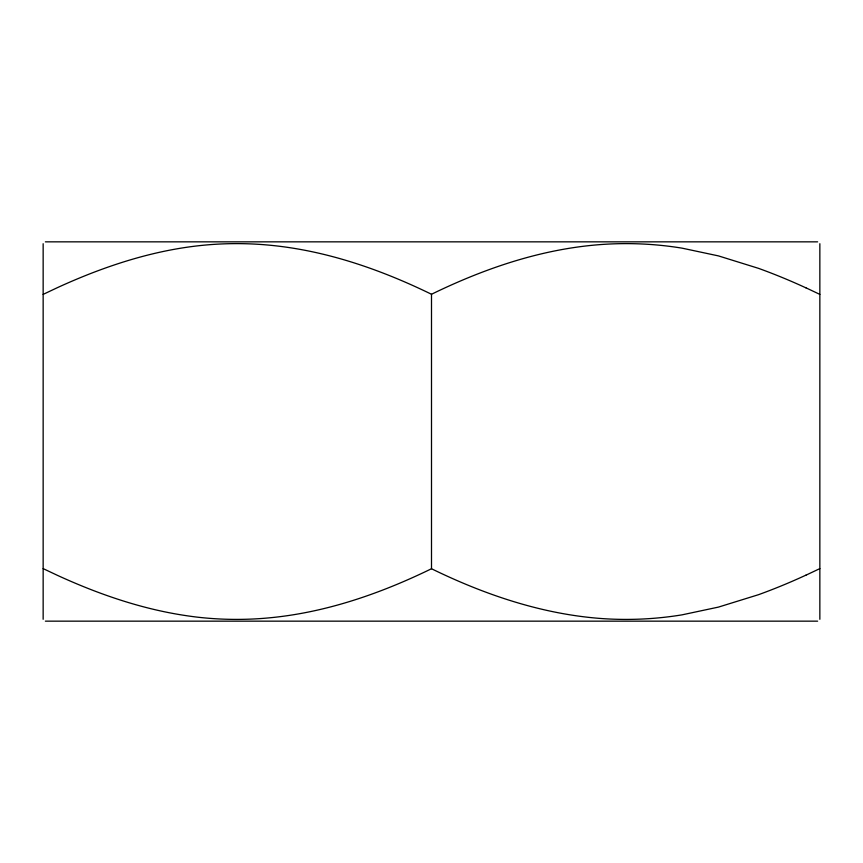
<?xml version="1.0" encoding="UTF-8"?>
<svg xmlns="http://www.w3.org/2000/svg" width="863" height="863" viewBox="0 0 863 863"><rect width="100%" height="100%" fill="white"/><g stroke="black" fill="none" stroke-linecap="round" stroke-linejoin="round"><path stroke-width="1.29" d="M43.15 294.391L57.087 287.8A781.295 676.624 90 0 1 90.108 273.733C121.09 261.651 153.226 252.212 186.171 247.347A466.969 404.413 90 0 1 196.699 245.955A459.094 397.584 90 0 1 268.242 245.07C325.308 250.227 380.238 269.288 431.5 294.261C484.93 268.199 542.439 248.62 602.083 244.466A461.295 399.493 -90 0 1 682.072 248.156L718.458 255.901L758.555 268.361A754.499 653.41 -90 0 1 805.902 287.843M805.902 575.157A754.499 653.41 -90 0 1 758.566 594.672L718.458 607.099L682.072 614.844A461.295 399.493 90 0 1 602.072 618.577C542.449 614.316 484.93 594.834 431.5 568.739C380.238 593.722 325.308 612.762 268.242 617.94A459.094 397.584 -90 0 1 196.699 617.077A466.969 404.413 90 0 1 186.171 615.653C153.226 610.777 121.09 601.36 90.108 589.256A781.295 676.624 90 0 1 57.087 575.19L43.15 568.609M819.85 568.609L805.913 575.2M45.372 241.845L817.628 241.845M45.372 621.155L817.628 621.155M805.913 287.8L819.85 294.391M819.85 243.711L819.85 619.289M431.5 294.261L431.5 568.739M43.15 243.711L43.15 619.289"/></g></svg>
